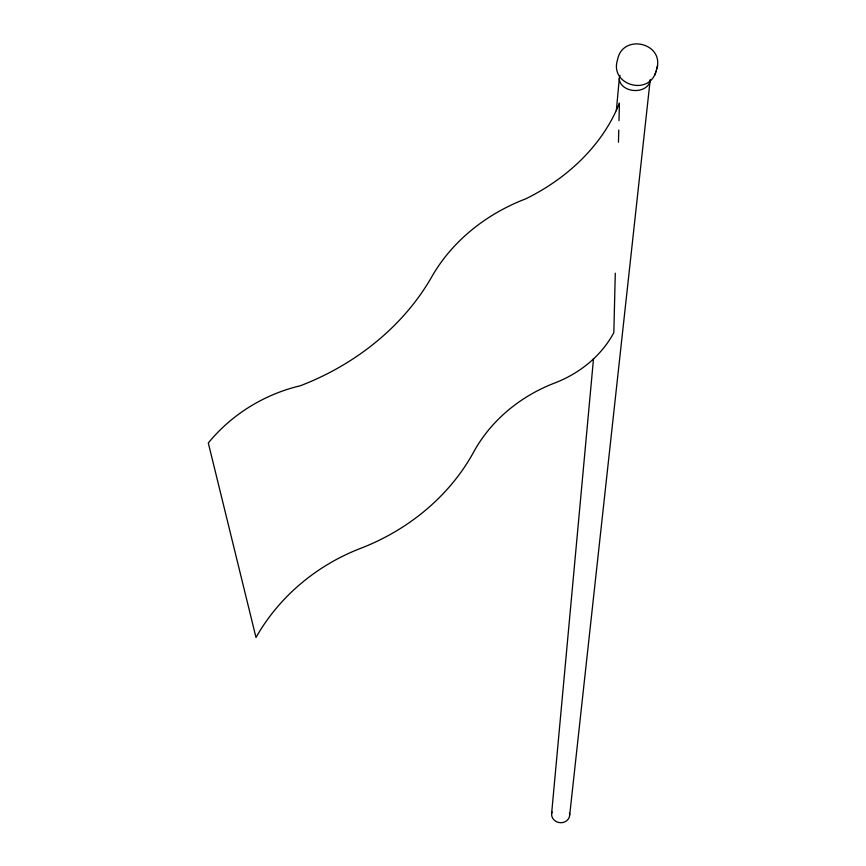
<?xml version="1.0" encoding="UTF-8"?>
<svg xmlns="http://www.w3.org/2000/svg" width="866" height="866" viewBox="0 0 866 866"><rect width="100%" height="100%" fill="white"/><g stroke="black" fill="none" stroke-linecap="round" stroke-linejoin="round"><path stroke-width="1.3" d="M615.282 273.201L613.842 332.62A108.38 91.883 -12 0 1 554.684 383.021A153.986 136.796 -8.3 0 0 473.637 452.074A199.927 170.764 -19.9 0 1 360.646 548.34A194.991 179.641 -20.4 0 0 256 637.484L208.305 442.991A151.431 133.775 -25.9 0 1 300.264 385.781A230.302 188.258 -19.7 0 0 431.788 276.763A178.688 152.957 -9.5 0 1 525.814 198.812A193.205 152.795 -11.2 0 0 619.417 103.054L618.995 120.612M618.465 142.219L618.768 130.062M551.588 813.932L593.524 358.578M616.343 110.686L619.32 78.351M569.698 815.003L650.214 79.791A15.458 11.41 3.6 0 1 632.386 90.324A15.458 11.41 3.6 0 1 619.959 75.429M656.558 69.475C665.25 42.954 622.448 32.789 617.512 59.873C609.339 85.02 649.164 96.537 655.973 71.369M654.902 75.017L657.695 65.632M569.482 812.86A9.082 8.216 7.1 0 1 560.27 822.7A9.082 8.216 7.1 0 1 551.999 811.832"/></g></svg>
